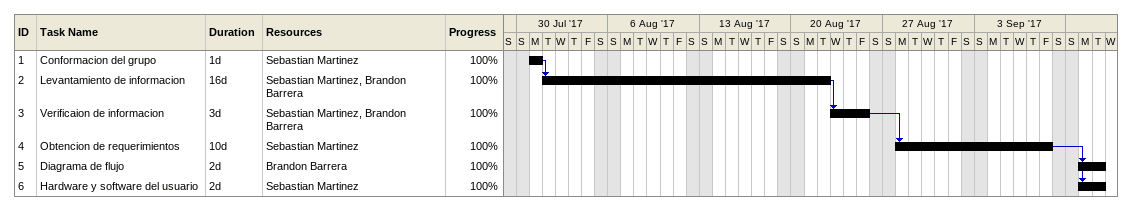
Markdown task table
| ID | Task | Duration | Start | Finish | Predecessors | Resources | % complete |
|---|---|---|---|---|---|---|---|
| 1 | Conformacion del grupo | 1d | 2017-07-31 | 2017-07-31 |  | Sebastian Martinez | 100 |
| 2 | Levantamiento de informacion | 16d | 2017-08-01 | 2017-08-22 | 1 | Sebastian Martinez, Brandon Barrera | 100 |
| 3 | Verificaion de informacion | 3d | 2017-08-23 | 2017-08-25 | 2 | Sebastian Martinez, Brandon Barrera | 100 |
| 4 | Obtencion de requerimientos | 10d | 2017-08-28 | 2017-09-08 | 3 | Sebastian Martinez | 100 |
| 5 | Diagrama de flujo | 2d | 2017-09-11 | 2017-09-12 | 4 | Brandon Barrera | 100 |
| 6 | Hardware y software del usuario | 2d | 2017-09-11 | 2017-09-12 | 4 | Sebastian Martinez | 100 |
